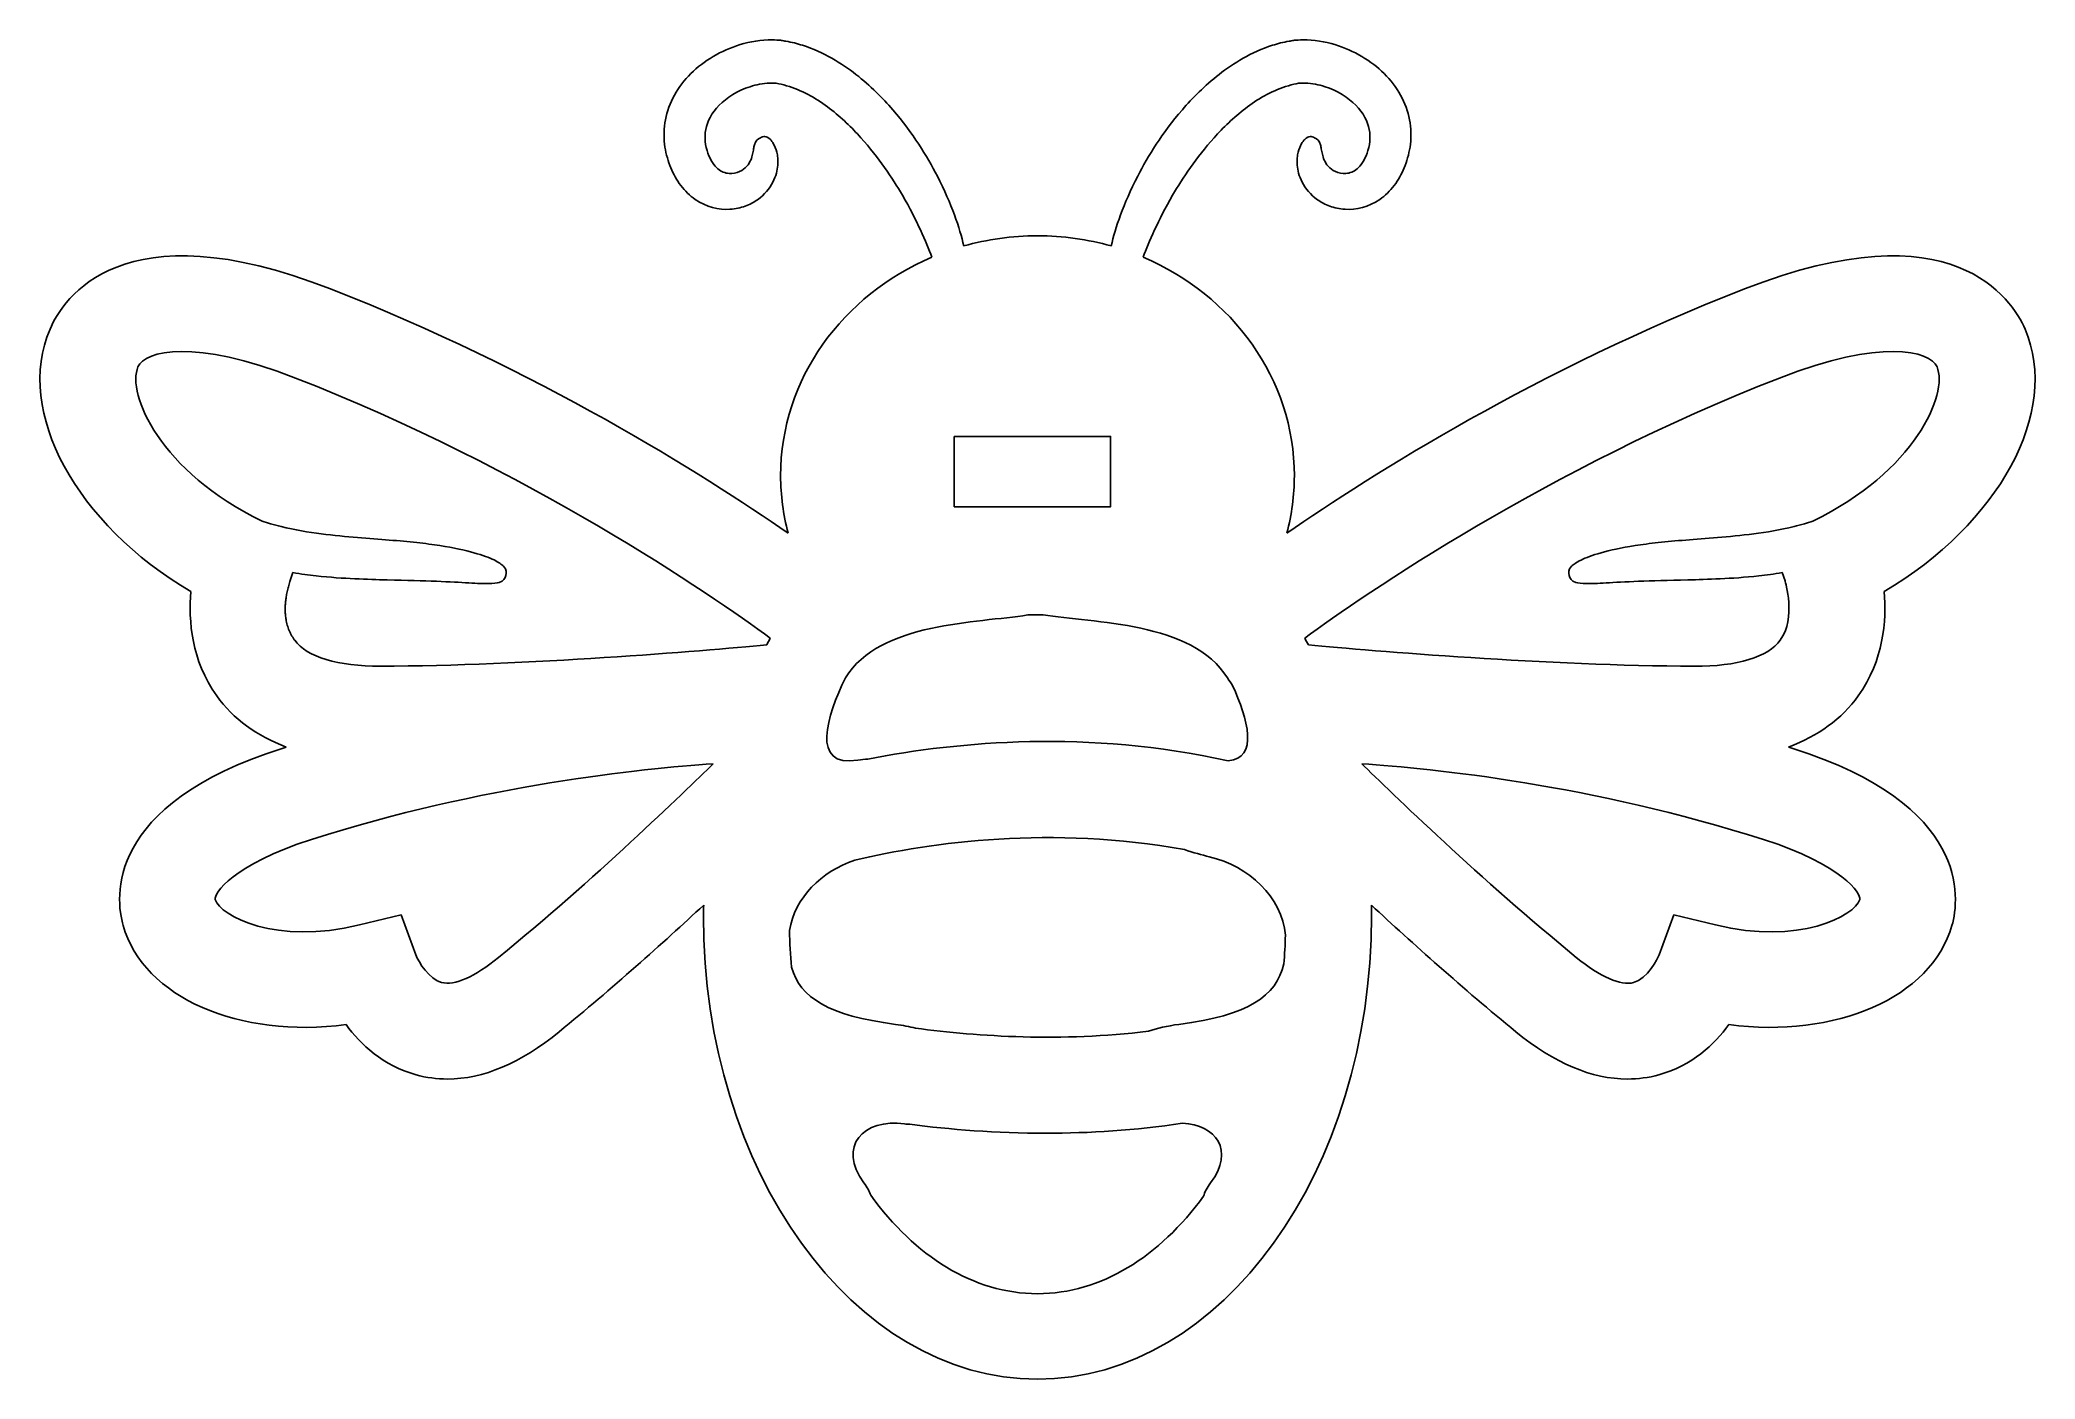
# Model space of a CAD drawing. Header units: millimetres. Extents: x 50.3 to 75.8, y -25.2 to -8.
import ezdxf

# ---------------------------------------------------------------- set-up
doc = ezdxf.new("R2010")
doc.units = ezdxf.units.MM
doc.layers.get('0').update_dxf_attribs({"linetype": 'CONTINUOUS'})

msp = doc.modelspace()

# ---------------------------------------------------------------- linework, layer by layer
for p, q in [((59.699, -8.027), (59.671, -8.027)), ((59.729, -8.029), (59.699, -8.027)), ((66.43, -8.027), (66.399, -8.029)), ((66.457, -8.027), (66.43, -8.027)), ((59.667, -8.581), (59.683, -8.581)), ((59.683, -8.581), (59.696, -8.581)), ((59.723, -8.583), (59.754, -8.59)), ((66.374, -8.59), (66.405, -8.583)), ((66.432, -8.581), (66.445, -8.581)), ((66.445, -8.581), (66.461, -8.581)), ((53.5, -14.955), (53.538, -14.843)), ((72.592, -14.843), (72.627, -14.95)), ((54.923, -19.219), (54.391, -19.35)), ((55.112, -19.734), (54.923, -19.219)), ((71.204, -19.219), (71.016, -19.734)), ((71.737, -19.35), (71.204, -19.219))]:
    msp.add_line(p, q)
msp.add_lwpolyline([(62, -13.1), (64, -13.1), (64, -14), (62, -14)], close=True)
for points, degree in [([(59.215, -8.103), (58.968, -8.185), (58.761, -8.32), (58.599, -8.49)], 3), ([(59.617, -8.028), (59.473, -8.034), (59.338, -8.061), (59.215, -8.103)], 3), ([(59.671, -8.027), (59.653, -8.028), (59.635, -8.027), (59.617, -8.028)], 3), ([(59.79, -8.034), (59.771, -8.031), (59.749, -8.031), (59.729, -8.029)], 3), ([(59.845, -8.044), (59.827, -8.041), (59.808, -8.037), (59.79, -8.034)], 3), ([(60.058, -8.096), (59.988, -8.076), (59.921, -8.056), (59.845, -8.044)], 3), ([(60.433, -8.261), (60.319, -8.198), (60.195, -8.141), (60.058, -8.096)], 3), ([(66.07, -8.096), (65.933, -8.141), (65.809, -8.198), (65.695, -8.261)], 3), ([(66.283, -8.044), (66.207, -8.056), (66.14, -8.076), (66.07, -8.096)], 3), ([(66.338, -8.034), (66.32, -8.037), (66.302, -8.041), (66.283, -8.044)], 3), ([(66.399, -8.029), (66.379, -8.031), (66.357, -8.031), (66.338, -8.034)], 3), ([(66.512, -8.028), (66.494, -8.027), (66.475, -8.028), (66.457, -8.027)], 3), ([(66.914, -8.103), (66.79, -8.061), (66.656, -8.034), (66.512, -8.028)], 3), ([(67.529, -8.49), (67.368, -8.32), (67.16, -8.185), (66.914, -8.103)], 3), ([(60.742, -8.469), (60.65, -8.395), (60.545, -8.327), (60.433, -8.261)], 3), ([(65.695, -8.261), (65.583, -8.327), (65.479, -8.395), (65.387, -8.469)], 3), ([(58.599, -8.49), (58.438, -8.66), (58.33, -8.874), (58.298, -9.089)], 3), ([(58.991, -8.864), (59.089, -8.766), (59.226, -8.677), (59.387, -8.626)], 3), ([(59.387, -8.626), (59.467, -8.6), (59.551, -8.584), (59.636, -8.581)], 3), ([(59.636, -8.581), (59.647, -8.58), (59.657, -8.581), (59.667, -8.581)], 3), ([(59.696, -8.581), (59.705, -8.582), (59.712, -8.582), (59.723, -8.583)], 3), ([(59.754, -8.59), (59.795, -8.595), (59.843, -8.611), (59.891, -8.623)], 3), ([(59.891, -8.623), (59.985, -8.655), (60.076, -8.696), (60.162, -8.743)], 3), ([(61.212, -8.92), (61.081, -8.769), (60.929, -8.615), (60.742, -8.469)], 3), ([(65.387, -8.469), (65.2, -8.615), (65.047, -8.769), (64.917, -8.92)], 3), ([(65.966, -8.743), (66.053, -8.696), (66.144, -8.655), (66.238, -8.623)], 3), ([(66.238, -8.623), (66.286, -8.611), (66.333, -8.595), (66.374, -8.59)], 3), ([(66.405, -8.583), (66.416, -8.582), (66.423, -8.582), (66.432, -8.581)], 3), ([(66.461, -8.581), (66.471, -8.581), (66.482, -8.58), (66.492, -8.581)], 3), ([(66.492, -8.581), (66.577, -8.584), (66.662, -8.6), (66.742, -8.626)], 3), ([(66.742, -8.626), (66.902, -8.677), (67.039, -8.766), (67.137, -8.864)], 3), ([(67.83, -9.089), (67.799, -8.874), (67.69, -8.66), (67.529, -8.49)], 3), ([(58.82, -9.175), (58.839, -9.072), (58.894, -8.964), (58.991, -8.864)], 3), ([(60.162, -8.743), (60.247, -8.793), (60.329, -8.845), (60.405, -8.905)], 3), ([(60.405, -8.905), (60.557, -9.021), (60.689, -9.15), (60.805, -9.279)], 3), ([(61.783, -9.769), (61.648, -9.514), (61.473, -9.223), (61.212, -8.92)], 3), ([(64.917, -8.92), (64.655, -9.223), (64.48, -9.514), (64.346, -9.769)], 3), ([(65.323, -9.279), (65.439, -9.15), (65.571, -9.021), (65.724, -8.905)], 3), ([(65.724, -8.905), (65.799, -8.845), (65.881, -8.793), (65.966, -8.743)], 3), ([(67.137, -8.864), (67.234, -8.964), (67.289, -9.072), (67.308, -9.175)], 3), ([(58.298, -9.089), (58.282, -9.196), (58.284, -9.301), (58.298, -9.398)], 3), ([(58.814, -9.328), (58.809, -9.278), (58.81, -9.227), (58.82, -9.175)], 3), ([(67.308, -9.175), (67.318, -9.227), (67.319, -9.278), (67.315, -9.328)], 3), ([(67.83, -9.398), (67.844, -9.301), (67.846, -9.196), (67.83, -9.089)], 3), ([(58.298, -9.398), (58.313, -9.495), (58.341, -9.583), (58.373, -9.663)], 3), ([(58.848, -9.477), (58.832, -9.429), (58.819, -9.379), (58.814, -9.328)], 3), ([(59.433, -9.422), (59.428, -9.442), (59.427, -9.464), (59.42, -9.488)], 3), ([(59.443, -9.371), (59.439, -9.386), (59.435, -9.403), (59.433, -9.422)], 3), ([(59.522, -9.279), (59.487, -9.294), (59.455, -9.312), (59.443, -9.371)], 3), ([(59.647, -9.3), (59.589, -9.246), (59.557, -9.263), (59.522, -9.279)], 3), ([(59.689, -9.36), (59.674, -9.334), (59.66, -9.314), (59.647, -9.3)], 3), ([(59.729, -9.465), (59.719, -9.42), (59.702, -9.387), (59.689, -9.36)], 3), ([(60.805, -9.279), (61.037, -9.537), (61.203, -9.792), (61.336, -10.015)], 3), ([(64.793, -10.015), (64.925, -9.792), (65.091, -9.537), (65.323, -9.279)], 3), ([(66.439, -9.36), (66.426, -9.387), (66.409, -9.42), (66.4, -9.465)], 3), ([(66.482, -9.3), (66.469, -9.314), (66.454, -9.334), (66.439, -9.36)], 3), ([(66.606, -9.279), (66.571, -9.263), (66.539, -9.246), (66.482, -9.3)], 3), ([(66.685, -9.371), (66.673, -9.312), (66.641, -9.294), (66.606, -9.279)], 3), ([(66.695, -9.422), (66.693, -9.403), (66.689, -9.386), (66.685, -9.371)], 3), ([(66.708, -9.488), (66.701, -9.464), (66.7, -9.442), (66.695, -9.422)], 3), ([(67.315, -9.328), (67.309, -9.379), (67.296, -9.429), (67.28, -9.477)], 3), ([(67.755, -9.663), (67.787, -9.583), (67.815, -9.495), (67.83, -9.398)], 3), ([(58.373, -9.663), (58.407, -9.744), (58.45, -9.82), (58.501, -9.89)], 3), ([(58.906, -9.597), (58.885, -9.564), (58.865, -9.524), (58.848, -9.477)], 3), ([(58.973, -9.676), (58.95, -9.655), (58.928, -9.63), (58.906, -9.597)], 3), ([(59.045, -9.719), (59.021, -9.709), (58.997, -9.696), (58.973, -9.676)], 3), ([(59.345, -9.644), (59.322, -9.669), (59.292, -9.693), (59.253, -9.711)], 3), ([(59.42, -9.488), (59.41, -9.536), (59.391, -9.593), (59.345, -9.644)], 3), ([(59.679, -9.848), (59.72, -9.77), (59.736, -9.693), (59.742, -9.629)], 3), ([(59.737, -9.499), (59.734, -9.487), (59.731, -9.476), (59.729, -9.465)], 3), ([(59.741, -9.538), (59.74, -9.525), (59.738, -9.512), (59.737, -9.499)], 3), ([(59.742, -9.629), (59.744, -9.596), (59.745, -9.566), (59.741, -9.538)], 3), ([(66.387, -9.538), (66.383, -9.566), (66.385, -9.596), (66.386, -9.629)], 3), ([(66.386, -9.629), (66.392, -9.693), (66.409, -9.77), (66.45, -9.848)], 3), ([(66.392, -9.499), (66.39, -9.512), (66.389, -9.525), (66.387, -9.538)], 3), ([(66.4, -9.465), (66.396, -9.476), (66.394, -9.487), (66.392, -9.499)], 3), ([(66.783, -9.644), (66.738, -9.593), (66.719, -9.536), (66.708, -9.488)], 3), ([(66.875, -9.711), (66.837, -9.693), (66.806, -9.669), (66.783, -9.644)], 3), ([(67.155, -9.676), (67.132, -9.696), (67.108, -9.709), (67.084, -9.719)], 3), ([(67.223, -9.597), (67.201, -9.63), (67.178, -9.655), (67.155, -9.676)], 3), ([(67.28, -9.477), (67.263, -9.524), (67.243, -9.564), (67.223, -9.597)], 3), ([(67.627, -9.89), (67.679, -9.82), (67.721, -9.744), (67.755, -9.663)], 3), ([(58.501, -9.89), (58.554, -9.958), (58.616, -10.019), (58.685, -10.068)], 3), ([(59.118, -9.736), (59.093, -9.734), (59.069, -9.729), (59.045, -9.719)], 3), ([(59.253, -9.711), (59.215, -9.728), (59.167, -9.74), (59.118, -9.736)], 3), ([(59.482, -10.072), (59.573, -10.006), (59.638, -9.927), (59.679, -9.848)], 3), ([(62.121, -10.664), (62.067, -10.43), (61.968, -10.133), (61.783, -9.769)], 3), ([(64.346, -9.769), (64.16, -10.133), (64.061, -10.429), (64.007, -10.664)], 3), ([(66.45, -9.848), (66.49, -9.927), (66.555, -10.006), (66.646, -10.072)], 3), ([(67.01, -9.736), (66.961, -9.74), (66.914, -9.728), (66.875, -9.711)], 3), ([(67.084, -9.719), (67.059, -9.729), (67.035, -9.735), (67.01, -9.736)], 3), ([(67.443, -10.068), (67.512, -10.019), (67.574, -9.958), (67.627, -9.89)], 3), ([(58.685, -10.068), (58.825, -10.165), (58.989, -10.206), (59.13, -10.195)], 3), ([(59.13, -10.195), (59.201, -10.191), (59.266, -10.176), (59.325, -10.154)], 3), ([(59.325, -10.154), (59.384, -10.133), (59.436, -10.103), (59.482, -10.072)], 3), ([(61.336, -10.015), (61.525, -10.344), (61.638, -10.606), (61.714, -10.808)], 3), ([(64.415, -10.808), (64.491, -10.606), (64.603, -10.343), (64.793, -10.015)], 3), ([(66.646, -10.072), (66.692, -10.103), (66.744, -10.133), (66.803, -10.154)], 3), ([(66.803, -10.154), (66.862, -10.176), (66.928, -10.191), (66.998, -10.195)], 3), ([(66.998, -10.195), (67.139, -10.206), (67.303, -10.165), (67.443, -10.068)], 3), ([(63.065, -10.534), (62.737, -10.534), (62.42, -10.58), (62.121, -10.664)], 3), ([(64.007, -10.664), (63.709, -10.58), (63.393, -10.534), (63.065, -10.534)], 3), ([(54.018, -11.212), (51.346, -10.168), (50.597, -11.342), (50.432, -11.728)], 3), ([(61.714, -10.808), (60.574, -11.291), (59.778, -12.361), (59.778, -13.604)], 3), ([(66.35, -13.604), (66.35, -12.361), (65.554, -11.29), (64.415, -10.808)], 3), ([(75.697, -11.728), (75.531, -11.343), (74.782, -10.169), (72.11, -11.212)], 3), ([(59.874, -14.337), (58.788, -13.586), (56.667, -12.247), (54.018, -11.212)], 3), ([(72.11, -11.212), (69.46, -12.247), (67.34, -13.586), (66.254, -14.337)], 3), ([(50.432, -11.728), (49.974, -12.788), (50.772, -14.224), (52.235, -15.086)], 3), ([(73.893, -15.086), (75.356, -14.224), (76.154, -12.789), (75.697, -11.728)], 3), ([(53.147, -14.185), (51.841, -13.553), (51.41, -12.554), (51.557, -12.212)], 3), ([(51.557, -12.212), (51.649, -11.999), (52.278, -11.848), (53.572, -12.353)], 3), ([(72.556, -12.353), (73.851, -11.848), (74.479, -11.999), (74.571, -12.212)], 3), ([(74.571, -12.212), (74.719, -12.554), (74.287, -13.553), (72.981, -14.185)], 3), ([(53.572, -12.353), (56.56, -13.52), (58.893, -15.131), (59.645, -15.68)], 3), ([(66.483, -15.68), (67.235, -15.131), (69.568, -13.52), (72.556, -12.353)], 3), ([(59.778, -13.604), (59.778, -13.853), (59.811, -14.099), (59.874, -14.337)], 3), ([(66.254, -14.337), (66.317, -14.099), (66.35, -13.853), (66.35, -13.604)], 3), ([(53.252, -14.217), (53.217, -14.207), (53.182, -14.196), (53.147, -14.185)], 3), ([(53.387, -14.254), (53.342, -14.242), (53.298, -14.229), (53.252, -14.217)], 3), ([(53.901, -14.346), (53.737, -14.327), (53.566, -14.294), (53.387, -14.254)], 3), ([(72.742, -14.254), (72.561, -14.294), (72.391, -14.327), (72.227, -14.346)], 3), ([(72.876, -14.217), (72.831, -14.229), (72.786, -14.242), (72.742, -14.254)], 3), ([(72.981, -14.185), (72.946, -14.196), (72.911, -14.207), (72.876, -14.217)], 3), ([(54.772, -14.426), (54.52, -14.405), (54.228, -14.388), (53.901, -14.346)], 3), ([(55.123, -14.458), (55.016, -14.447), (54.899, -14.436), (54.772, -14.426)], 3), ([(55.419, -14.497), (55.33, -14.482), (55.232, -14.471), (55.123, -14.458)], 3), ([(55.855, -14.588), (55.742, -14.557), (55.599, -14.524), (55.419, -14.497)], 3), ([(70.709, -14.497), (70.53, -14.524), (70.386, -14.557), (70.273, -14.588)], 3), ([(71.005, -14.458), (70.897, -14.471), (70.798, -14.482), (70.709, -14.497)], 3), ([(71.356, -14.426), (71.23, -14.436), (71.112, -14.447), (71.005, -14.458)], 3), ([(72.227, -14.346), (71.9, -14.388), (71.609, -14.405), (71.356, -14.426)], 3), ([(56.112, -14.681), (56.051, -14.65), (55.968, -14.623), (55.855, -14.588)], 3), ([(56.234, -14.761), (56.21, -14.737), (56.172, -14.712), (56.112, -14.681)], 3), ([(56.261, -14.878), (56.271, -14.841), (56.281, -14.807), (56.234, -14.761)], 3), ([(69.894, -14.761), (69.847, -14.807), (69.857, -14.841), (69.867, -14.878)], 3), ([(70.017, -14.682), (69.956, -14.712), (69.918, -14.738), (69.894, -14.761)], 3), ([(70.273, -14.588), (70.16, -14.623), (70.077, -14.65), (70.017, -14.682)], 3), ([(53.562, -15.708), (53.356, -15.426), (53.5, -14.955)], 2), ([(53.538, -14.843), (53.641, -14.861), (53.741, -14.875), (53.836, -14.885)], 3), ([(53.836, -14.885), (54.194, -14.923), (54.493, -14.928), (54.745, -14.936)], 3), ([(54.745, -14.936), (55.25, -14.945), (55.571, -14.962), (55.789, -14.974)], 3), ([(55.789, -14.974), (55.896, -14.983), (55.98, -14.981), (56.042, -14.983)], 3), ([(56.042, -14.983), (56.104, -14.983), (56.148, -14.978), (56.178, -14.969)], 3), ([(56.178, -14.969), (56.24, -14.95), (56.251, -14.915), (56.261, -14.878)], 3), ([(69.867, -14.878), (69.878, -14.915), (69.888, -14.95), (69.95, -14.969)], 3), ([(69.95, -14.969), (69.98, -14.978), (70.024, -14.983), (70.086, -14.983)], 3), ([(70.086, -14.983), (70.148, -14.981), (70.232, -14.983), (70.339, -14.974)], 3), ([(70.339, -14.974), (70.558, -14.962), (70.878, -14.945), (71.383, -14.936)], 3), ([(71.383, -14.936), (71.635, -14.928), (71.935, -14.923), (72.292, -14.885)], 3), ([(72.292, -14.885), (72.388, -14.875), (72.488, -14.861), (72.592, -14.843)], 3), ([(72.627, -14.95), (72.628, -14.955), (72.772, -15.426), (72.566, -15.708)], 3), ([(52.235, -15.086), (52.202, -15.458), (52.24, -15.966), (52.564, -16.418)], 3), ([(73.564, -16.418), (73.888, -15.966), (73.927, -15.458), (73.893, -15.086)], 3), ([(60.606, -16.19), (61.047, -15.473), (62.299, -15.488), (62.939, -15.385)], 3), ([(62.939, -15.385), (63.004, -15.383), (63.069, -15.382), (63.135, -15.382)], 3), ([(63.135, -15.382), (63.769, -15.489), (65.048, -15.464), (65.494, -16.191)], 3), ([(54.66, -16.04), (54.114, -16.041), (53.72, -15.923), (53.562, -15.708)], 3), ([(59.6, -15.768), (58.771, -15.845), (56.533, -16.034), (54.66, -16.04)], 3), ([(59.645, -15.68), (59.63, -15.709), (59.615, -15.739), (59.6, -15.768)], 3), ([(66.529, -15.768), (66.513, -15.739), (66.498, -15.709), (66.483, -15.68)], 3), ([(71.468, -16.04), (69.596, -16.034), (67.358, -15.845), (66.529, -15.768)], 3), ([(72.566, -15.708), (72.408, -15.923), (72.015, -16.044), (71.468, -16.04)], 3), ([(60.765, -17.242), (60.153, -17.342), (60.374, -16.674), (60.606, -16.19)], 3), ([(65.494, -16.191), (65.517, -16.227), (65.539, -16.257), (65.56, -16.286)], 3), ([(65.56, -16.286), (65.752, -16.711), (65.898, -17.222), (65.503, -17.25)], 3), ([(52.564, -16.418), (52.777, -16.716), (53.077, -16.933), (53.455, -17.074)], 3), ([(72.673, -17.074), (73.051, -16.933), (73.351, -16.716), (73.564, -16.418)], 3), ([(53.402, -17.091), (51.126, -17.819), (51.269, -19.01), (51.367, -19.357)], 3), ([(53.455, -17.074), (53.437, -17.08), (53.42, -17.085), (53.402, -17.091)], 3), ([(65.503, -17.25), (63.714, -16.855), (62.064, -17), (60.895, -17.228)], 3), ([(72.726, -17.091), (72.709, -17.085), (72.691, -17.08), (72.673, -17.074)], 3), ([(74.762, -19.357), (74.859, -19.01), (75.003, -17.819), (72.726, -17.091)], 3), ([(53.775, -18.258), (55.966, -17.557), (58.011, -17.35), (58.915, -17.289)], 3), ([(58.915, -17.289), (58.557, -17.64), (57.373, -18.785), (56.171, -19.767)], 3), ([(60.895, -17.228), (60.852, -17.232), (60.809, -17.235), (60.765, -17.242)], 3), ([(67.213, -17.289), (68.115, -17.348), (70.156, -17.555), (72.353, -18.258)], 3), ([(69.957, -19.767), (68.756, -18.786), (67.57, -17.639), (67.213, -17.289)], 3), ([(52.546, -19.025), (52.525, -18.949), (52.767, -18.581), (53.775, -18.258)], 3), ([(60.728, -18.521), (61.71, -18.291), (63.252, -18.076), (64.943, -18.387)], 3), ([(72.353, -18.258), (73.361, -18.58), (73.604, -18.949), (73.582, -19.025)], 3), ([(59.891, -19.421), (59.961, -18.999), (60.298, -18.668), (60.728, -18.521)], 3), ([(64.943, -18.387), (65.059, -18.424), (65.169, -18.456), (65.26, -18.478)], 3), ([(65.26, -18.478), (65.773, -18.602), (66.185, -18.987), (66.236, -19.481)], 3), ([(54.391, -19.35), (53.326, -19.61), (52.606, -19.236), (52.546, -19.025)], 3), ([(56.946, -20.716), (57.618, -20.167), (58.272, -19.581), (58.794, -19.097)], 3), ([(58.794, -19.097), (58.793, -19.142), (58.791, -19.187), (58.791, -19.232)], 3), ([(67.337, -19.232), (67.337, -19.187), (67.335, -19.142), (67.335, -19.097)], 3), ([(67.335, -19.097), (67.857, -19.581), (68.509, -20.166), (69.182, -20.716)], 3), ([(73.582, -19.025), (73.523, -19.235), (72.802, -19.611), (71.737, -19.35)], 3), ([(51.367, -19.357), (51.628, -20.283), (52.858, -20.805), (54.221, -20.626)], 3), ([(58.791, -19.232), (58.791, -22.501), (60.708, -25.161), (63.064, -25.161)], 3), ([(63.064, -25.161), (65.42, -25.161), (67.337, -22.501), (67.337, -19.232)], 3), ([(71.907, -20.626), (73.27, -20.805), (74.5, -20.283), (74.762, -19.357)], 3), ([(59.917, -19.891), (59.903, -19.736), (59.894, -19.58), (59.891, -19.421)], 3), ([(66.236, -19.481), (66.232, -19.605), (66.226, -19.727), (66.215, -19.849)], 3), ([(55.442, -20.087), (55.282, -20.046), (55.149, -19.827), (55.112, -19.734)], 3), ([(56.171, -19.767), (55.87, -20.013), (55.603, -20.129), (55.442, -20.087)], 3), ([(61.248, -20.622), (60.389, -20.511), (60.029, -20.281), (59.917, -19.891)], 3), ([(66.215, -19.849), (66.118, -20.265), (65.763, -20.507), (64.874, -20.622)], 3), ([(70.689, -20.087), (70.527, -20.131), (70.26, -20.015), (69.957, -19.767)], 3), ([(71.016, -19.734), (70.999, -19.779), (70.868, -20.038), (70.689, -20.087)], 3), ([(54.221, -20.626), (54.404, -20.876), (54.692, -21.152), (55.115, -21.268)], 3), ([(61.503, -20.671), (61.425, -20.652), (61.342, -20.634), (61.248, -20.622)], 3), ([(64.483, -20.71), (63.369, -20.845), (62.315, -20.78), (61.503, -20.671)], 3), ([(64.874, -20.622), (64.723, -20.642), (64.595, -20.673), (64.483, -20.71)], 3), ([(71.013, -21.268), (71.437, -21.152), (71.724, -20.876), (71.907, -20.626)], 3), ([(55.517, -21.322), (55.973, -21.322), (56.453, -21.119), (56.946, -20.716)], 3), ([(69.182, -20.716), (69.676, -21.119), (70.155, -21.322), (70.612, -21.322)], 3), ([(55.115, -21.268), (55.247, -21.304), (55.381, -21.322), (55.517, -21.322)], 3), ([(70.612, -21.322), (70.747, -21.322), (70.881, -21.304), (71.013, -21.268)], 3), ([(60.843, -22.65), (60.495, -22.186), (60.843, -21.819), (61.364, -21.897)], 3), ([(61.364, -21.897), (61.386, -21.9), (61.408, -21.9), (61.429, -21.901)], 3), ([(61.429, -21.901), (61.941, -21.967), (62.532, -22.015), (63.173, -22.015)], 3), ([(63.173, -22.015), (63.725, -22.015), (64.314, -21.978), (64.918, -21.888)], 3), ([(64.918, -21.888), (65.345, -21.9), (65.59, -22.236), (65.279, -22.65)], 3), ([(60.931, -22.808), (60.915, -22.76), (60.886, -22.708), (60.843, -22.65)], 3), ([(65.279, -22.65), (65.231, -22.713), (65.203, -22.77), (65.188, -22.821)], 3), ([(63.064, -24.068), (62.243, -24.068), (61.496, -23.588), (60.931, -22.808)], 3), ([(65.188, -22.821), (64.624, -23.593), (63.881, -24.068), (63.064, -24.068)], 3)]:
    msp.add_open_spline(points, degree=degree)

doc.saveas('drawing.dxf')
